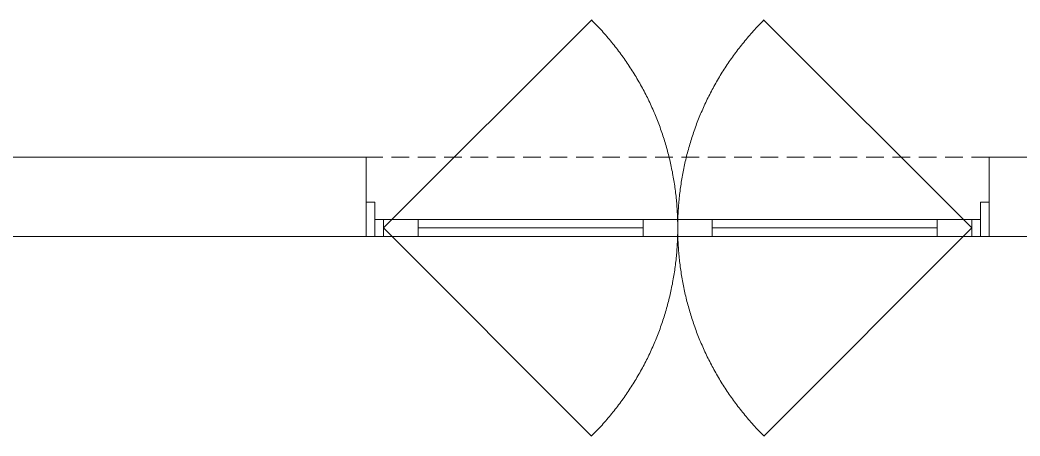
# Model space of a CAD drawing. Header units: millimetres. Extents: x -160614 to 59925, y -157025 to 0.
# Drawn here: x -103940 to -101050, y -94999 to -93797 of the extents above; entities that cross this region are included whole.
import ezdxf

# ---------------------------------------------------------------- set-up
doc = ezdxf.new("R2010")
doc.units = ezdxf.units.MM
doc.header["$LTSCALE"] = 8
doc.linetypes.add('DASHED', pattern=[19.05, 12.7, -6.35])
doc.linetypes.add('HIDDEN', pattern=[9.525, 6.35, -3.175])
for name, color, linetype, lineweight in [('72_EGR_EQP_TAG', 9, 'Continuous', 5), ('Aluminum', 9, 'Continuous', 5), ('Proj', 9, 'Continuous', 5), ('Walls', 9, 'Continuous', 5)]:
    doc.layers.add(name, color=color, linetype=linetype, lineweight=lineweight)

# ---------------------------------------------------------------- blocks, each defined once
blk = doc.blocks.new('GF1')
at = {"layer": 'Aluminum', "color": 9, "linetype": 'DASHED', "ltscale": 300}
for p, q in [((-102889.4, -94397.6), (-102288.3, -93796.6)), ((-101189.4, -94397.6), (-101790.4, -93796.6)), ((-102889.4, -94397.6), (-102288.3, -94998.7)), ((-101189.4, -94397.6), (-101790.4, -94998.7))]:
    blk.add_line(p, q, dxfattribs=at)
at = {"layer": 'Aluminum', "color": 9}
for p, q in [((-102939.4, -94322.6), (-102914.4, -94322.6)), ((-102914.4, -94322.6), (-102914.4, -94422.6)), ((-101164.4, -94322.6), (-101164.4, -94422.6)), ((-101164.4, -94322.6), (-101139.4, -94322.6)), ((-102914.4, -94372.6), (-101164.4, -94372.6)), ((-102889.4, -94372.6), (-102889.4, -94422.6)), ((-102789.4, -94372.6), (-102789.4, -94422.6)), ((-102139.4, -94372.6), (-102139.4, -94422.6)), ((-102039.4, -94372.6), (-102039.4, -94422.6)), ((-101939.4, -94372.6), (-101939.4, -94422.6)), ((-101289.4, -94372.6), (-101289.4, -94422.6)), ((-101189.4, -94372.6), (-101189.4, -94422.6)), ((-102139.4, -94397.6), (-102789.4, -94397.6)), ((-101939.4, -94397.6), (-101289.4, -94397.6)), ((-101139.4, -94422.6), (-102939.4, -94422.6))]:
    blk.add_line(p, q, dxfattribs=at)
at = {"layer": 'Aluminum', "color": 9, "linetype": 'DASHED', "ltscale": 300}
for centre, start, end in [((-102889.4, -94397.6), 315, 45), ((-101189.4, -94397.6), 135, 225)]:
    blk.add_arc(centre, 850, start, end, dxfattribs=at)
at = {"layer": 'Proj', "color": 9, "linetype": 'HIDDEN'}
blk.add_line((-101139.4, -94192.6), (-102939.4, -94192.6), dxfattribs=at)
at = {"layer": 'Walls', "color": 9}
for p, q in [((-104547.4, -94192.6), (-102939.4, -94192.6)), ((-102939.4, -94192.6), (-102939.4, -94422.6)), ((-101139.4, -94422.6), (-101139.4, -94192.6)), ((-97989.9, -94192.6), (-101139.4, -94192.6)), ((-104563.1, -94422.6), (-102939.4, -94422.6)), ((-101139.4, -94422.6), (-100159.4, -94422.6))]:
    blk.add_line(p, q, dxfattribs=at)

msp = doc.modelspace()

# ---------------------------------------------------------------- block references
at = {"layer": '72_EGR_EQP_TAG'}
msp.add_blockref('GF1', (0, 0), dxfattribs=at)

doc.saveas('drawing.dxf')
